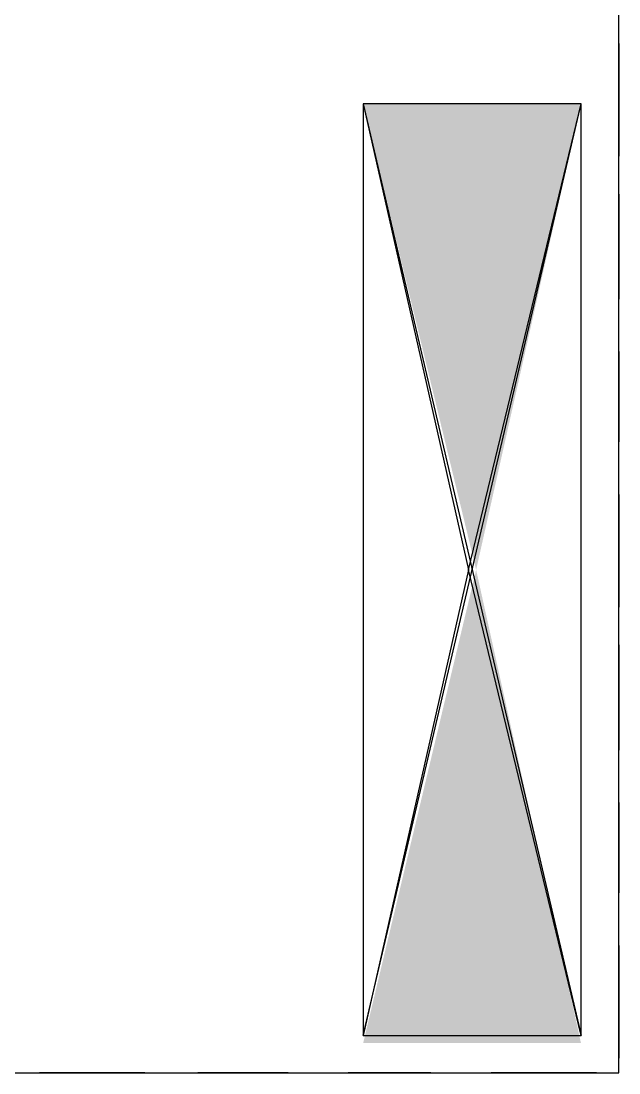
# Model space of a CAD drawing. Header units: millimetres. Extents: x 5 to 415, y 48 to 251.
# Drawn here: x 186.769 to 188.172, y 72.655 to 75.124 of the extents above; entities that cross this region are included whole.
import ezdxf

# ---------------------------------------------------------------- set-up
doc = ezdxf.new("R2010")
doc.units = ezdxf.units.MM
doc.layers.add('H', color=7, linetype='Continuous')
doc.layers.add('P', color=7, linetype='Continuous')

msp = doc.modelspace()

# ---------------------------------------------------------------- hatches: boundary and pattern name
at = {"layer": 'H', "linetype": 'Continuous'}
for points in [[(187.837, 73.836), (187.572, 74.93), (188.083, 74.93), (187.837, 73.836)], [(187.572, 72.725), (187.837, 73.836), (188.083, 72.725), (187.572, 72.725)]]:
    msp.add_hatch(color=256, dxfattribs=at).paths.add_polyline_path(points)

# ---------------------------------------------------------------- linework, layer by layer
at = {"layer": 'P'}
for points in [[(188.172, 72.655), (188.172, 81.28)], [(188.172, 75.071), (188.172, 74.807)], [(188.172, 74.807), (188.172, 75.071)], [(188.083, 74.93), (187.572, 74.93)], [(187.572, 74.93), (187.819, 73.836)], [(188.083, 74.93), (187.572, 74.93)], [(187.572, 74.93), (187.572, 72.743)], [(187.572, 74.93), (188.083, 72.743)], [(187.572, 72.743), (188.083, 74.93)], [(187.819, 73.836), (188.083, 74.93)], [(188.083, 72.743), (188.083, 74.93)], [(188.172, 74.718), (188.172, 74.471)], [(188.172, 74.471), (188.172, 74.718)], [(188.172, 74.348), (188.172, 74.136)], [(188.172, 74.136), (188.172, 74.348)], [(188.172, 74.013), (188.172, 73.748)], [(188.172, 73.748), (188.172, 74.013)], [(187.819, 73.836), (187.572, 72.743)], [(188.083, 72.743), (187.819, 73.836)], [(188.172, 73.66), (188.172, 73.413)], [(188.172, 73.413), (188.172, 73.66)], [(188.172, 73.29), (188.172, 73.078)], [(188.172, 73.078), (188.172, 73.29)], [(188.172, 72.954), (188.172, 72.69)], [(188.172, 72.69), (188.172, 72.954)], [(187.572, 72.743), (188.083, 72.743)], [(187.572, 72.743), (188.083, 72.743)], [(185.367, 72.655), (188.172, 72.655)], [(187.06, 72.655), (186.813, 72.655)], [(186.813, 72.655), (187.06, 72.655)], [(187.396, 72.655), (187.184, 72.655)], [(187.184, 72.655), (187.396, 72.655)], [(187.731, 72.655), (187.537, 72.655)], [(187.537, 72.655), (187.731, 72.655)], [(188.119, 72.655), (187.872, 72.655)], [(187.872, 72.655), (188.119, 72.655)]]:
    msp.add_lwpolyline(points, dxfattribs=at)

doc.saveas('drawing.dxf')
